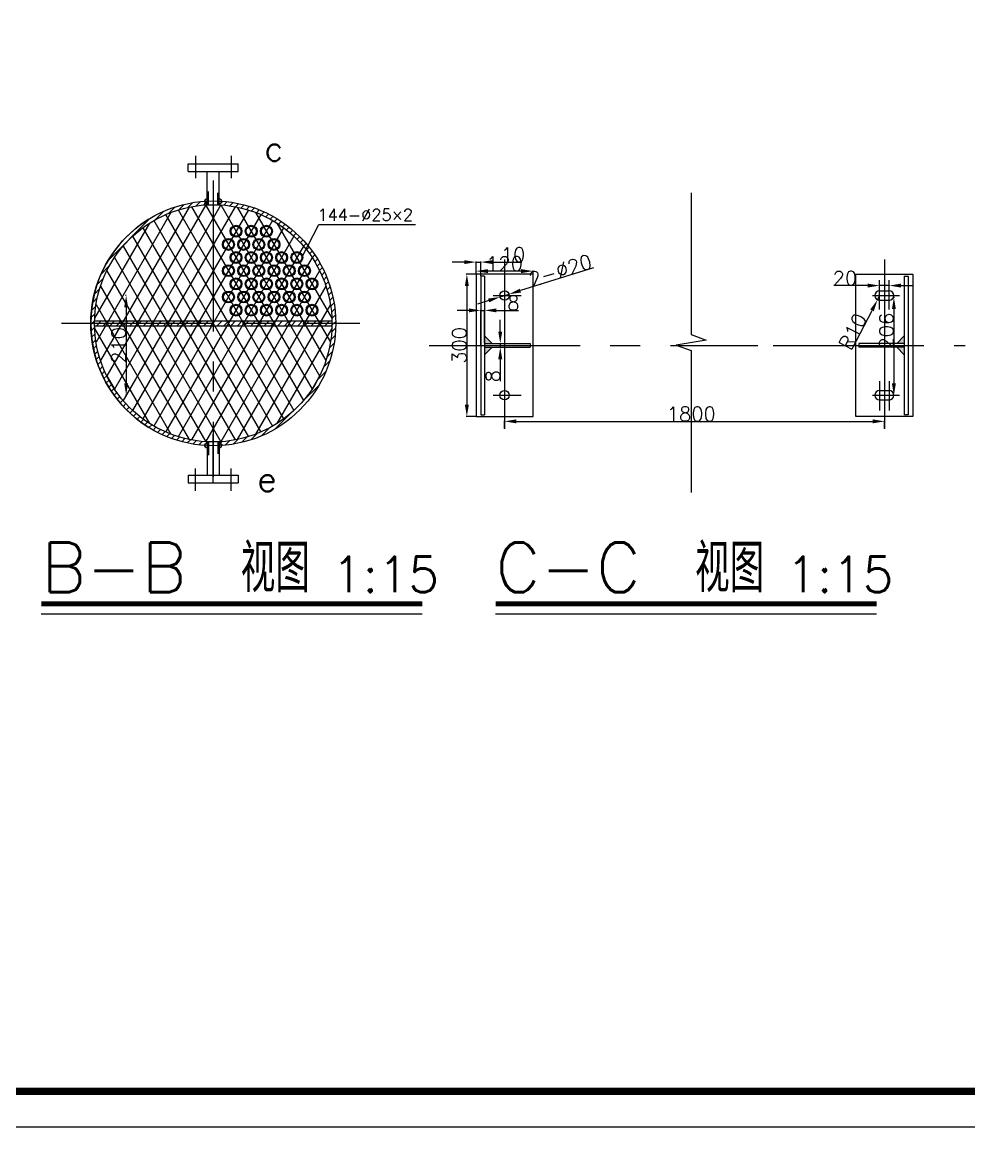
# Model space of a CAD drawing. Header units: millimetres. Extents: x 5568 to 11868, y -1450 to 3005.
# Drawn here: x 7080 to 9074, y -1450 to 878 of the extents above; entities that cross this region are included whole.
import ezdxf

# ---------------------------------------------------------------- set-up
doc = ezdxf.new("R2010")
doc.units = ezdxf.units.MM
doc.header["$LTSCALE"] = 10
for name, pattern in [('ACAD_ISO10W100', [18, 12, -3, 0, -3]), ('CENTER', [50.800000000000004, 31.75, -6.35, 6.35, -6.35]), ('CENTER2', [28.575000000000003, 19.05, -3.175, 3.175, -3.175]), ('CENTERX2', [101.60000000000001, 63.5, -12.7, 12.7, -12.7])]:
    doc.linetypes.add(name, pattern=pattern)
for name, color, linetype in [('_TCH_MASK', 7, 'Continuous'), ('PUB_DIM', 3, 'Continuous'), ('PUB_TEXT', 7, 'Continuous'), ('PUB_TITLE', 7, 'Continuous'), ('中心线', 10, 'CENTER'), ('文字', 130, 'Continuous'), ('点划线', 51, 'Continuous'), ('粗线', 160, 'Continuous'), ('细线', 7, 'Continuous'), ('辅助线', 8, 'Continuous')]:
    doc.layers.add(name, color=color, linetype=linetype)
doc.styles.get("Standard").update_dxf_attribs({"font": 'txt.shx', "bigfont": 'gbcbig.shx'})
doc.dimstyles.new('ISO-25', dxfattribs={"dimtxt": 30, "dimasz": 25, "dimexe": 1.25, "dimexo": 0.625, "dimtad": 1, "dimdec": 0, "dimdsep": 46, "dimtxsty": 'Standard', "dimcen": 10, "dimclrt": 7, "dimadec": 0, "dimazin": 0, "dimtfac": 1, "dimtdec": 0, "dimtmove": 0, "dimatfit": 3, "dimldrblk": 'NONE', "dimfxl": 0, "dimarcsym": 0})
pattern_1 = [(45, (103.306331293722, -2327.216866750201), (-7.071067811865475, 7.071067811865476), [])]

# ---------------------------------------------------------------- blocks, each defined once
blk = doc.blocks.new('*D6')
at = {"layer": 'Defpoints', "color": 0}
for p in [(8046.174853113919, 372.174574456709), (8036.174853113919, 346.6612759524933), (8046.174853113919, 342.6612759524937)]:
    blk.add_point(p, dxfattribs=at)
at = {"layer": '细线', "color": 0, "lineweight": -2}
for p, q in [((8036.174853113919, 347.2862759524933), (8036.174853113919, 373.424574456709)), ((8046.174853113919, 343.2862759524937), (8046.174853113919, 373.424574456709)), ((8011.174853113919, 372.174574456709), (7986.174853113919, 372.174574456709)), ((8036.174853113919, 372.174574456709), (8046.174853113919, 372.174574456709)), ((8071.174853113919, 372.174574456709), (8132.424853113919, 372.174574456709))]:
    blk.add_line(p, q, dxfattribs=at)
at = {"layer": '细线', "color": 0}
for points in [[(8011.174853113919, 376.3412411233757), (8011.174853113919, 368.0079077900423), (8036.174853113919, 372.174574456709)], [(8071.174853113919, 376.3412411233757), (8071.174853113919, 368.0079077900423), (8046.174853113919, 372.174574456709)]]:
    blk.add_solid(points, dxfattribs=at)
at = {"layer": '细线', "color": 7, "insert": (8114.299853113919, 387.799574456709), "char_height": 30, "attachment_point": 5}
blk.add_mtext('10', dxfattribs=at)
blk = doc.blocks.new('_None')
blk = doc.blocks.new('*D7')
at = {"layer": 'Defpoints', "color": 0}
for p in [(8054.174853113919, 270.4400282323695), (8046.174853113919, 196.6612759524933), (8054.174853113919, 200.6612759524935)]:
    blk.add_point(p, dxfattribs=at)
at = {"layer": '细线', "color": 0, "lineweight": -2}
for p, q in [((8021.174853113919, 270.4400282323695), (7996.174853113919, 270.4400282323695)), ((8046.174853113919, 197.2862759524933), (8046.174853113919, 271.6900282323695)), ((8046.174853113919, 270.4400282323695), (8054.174853113919, 270.4400282323695)), ((8054.174853113919, 201.2862759524935), (8054.174853113919, 271.6900282323695)), ((8079.174853113919, 270.4400282323695), (8125.424853113919, 270.4400282323695))]:
    blk.add_line(p, q, dxfattribs=at)
at = {"layer": '细线', "color": 0}
for points in [[(8021.174853113919, 274.6066948990362), (8021.174853113919, 266.2733615657028), (8046.174853113919, 270.4400282323695)], [(8079.174853113919, 274.6066948990362), (8079.174853113919, 266.2733615657028), (8054.174853113919, 270.4400282323695)]]:
    blk.add_solid(points, dxfattribs=at)
at = {"layer": '细线', "color": 7, "insert": (8114.799853113919, 286.0650282323695), "char_height": 30, "attachment_point": 5}
blk.add_mtext('8', dxfattribs=at)
blk = doc.blocks.new('*D8')
at = {"layer": 'Defpoints', "color": 0}
for p in [(8105.722917884164, 304.6335577600084), (8086.626788343689, 298.6889941449799)]:
    blk.add_point(p, dxfattribs=at)
at = {"layer": '细线', "color": 0, "lineweight": -2}
for p, q in [((8283.5556242299, 359.9923064249742), (8129.593079809766, 312.0642622787955)), ((8086.626788343689, 298.6889941449799), (8105.722917884164, 304.6335577600084)), ((8062.756626418086, 291.2582896261924), (8038.886464492483, 283.827585107405))]:
    blk.add_line(p, q, dxfattribs=at)
at = {"layer": '细线', "color": 0}
for points in [[(8128.354629056635, 316.0426225997289), (8130.831530562897, 308.0859019578618), (8105.722917884164, 304.6335577600084)], [(8061.518175664954, 295.2366499471259), (8063.995077171217, 287.2799293052587), (8086.626788343689, 298.6889941449799)]]:
    blk.add_solid(points, dxfattribs=at)
at = {"layer": '细线', "color": 7, "insert": (8213.865242658392, 354.6624878147807), "char_height": 30, "attachment_point": 5, "rotation": 17.291197054363078}
blk.add_mtext('2-%%c20', dxfattribs=at)
blk = doc.blocks.new('*D11')
at = {"layer": '_TCH_MASK', "color": 0, "lineweight": -2}
for p, q in [((8036.174853113919, 347.9112759524933), (8036.174853113919, 354.3986362338319)), ((8131.174853113919, 353.1486362338319), (8061.174853113919, 353.1486362338319)), ((8156.174853113919, 347.2862759524933), (8156.174853113919, 354.3986362338319))]:
    blk.add_line(p, q, dxfattribs=at)
at = {"layer": '_TCH_MASK', "color": 0}
for points in [[(8061.174853113919, 357.3153029004986), (8061.174853113919, 348.9819695671652), (8036.174853113919, 353.1486362338319)], [(8131.174853113919, 357.3153029004986), (8131.174853113919, 348.9819695671652), (8156.174853113919, 353.1486362338319)]]:
    blk.add_solid(points, dxfattribs=at)
at = {"layer": 'Defpoints', "color": 0}
for p in [(8036.174853113919, 353.1486362338319), (8036.174853113919, 347.2862759524933), (8156.174853113919, 346.6612759524933)]:
    blk.add_point(p, dxfattribs=at)
at = {"layer": '_TCH_MASK', "color": 7, "insert": (8096.174853113919, 368.7736362338319), "char_height": 30, "attachment_point": 5}
blk.add_mtext('120', dxfattribs=at)
blk = doc.blocks.new('*D12')
at = {"layer": '_TCH_MASK', "color": 0, "lineweight": -2}
for p, q in [((7299.179832154555, 301.6612759524933), (7297.945544153056, 301.6612759524933)), ((7299.195544153056, 276.6612759524933), (7299.195544153056, 116.6612759524934)), ((7299.179832154555, 91.66127595249338), (7297.945544153056, 91.66127595249338))]:
    blk.add_line(p, q, dxfattribs=at)
at = {"layer": '_TCH_MASK', "color": 0}
for points in [[(7295.028877486389, 276.6612759524933), (7303.362210819723, 276.6612759524933), (7299.195544153056, 301.6612759524933)], [(7295.028877486389, 116.6612759524934), (7303.362210819723, 116.6612759524934), (7299.195544153056, 91.66127595249338)]]:
    blk.add_solid(points, dxfattribs=at)
at = {"layer": 'Defpoints', "color": 0}
for p in [(7299.804832154555, 301.6612759524933), (7299.195544153056, 91.66127595249338), (7299.804832154555, 91.66127595249338)]:
    blk.add_point(p, dxfattribs=at)
at = {"layer": '_TCH_MASK', "color": 7, "insert": (7283.570544153056, 196.6612759524945), "char_height": 30, "attachment_point": 5, "rotation": 90}
blk.add_mtext('210', dxfattribs=at)
blk = doc.blocks.new('*D13')
at = {"layer": '_TCH_MASK', "color": 0, "lineweight": -2}
for p, q in [((8087.1376679579, 225.6612759524934), (8087.1376679579, 250.6612759524934)), ((8084.445212371053, 200.6612759524934), (8088.3876679579, 200.6612759524934)), ((8084.445212371053, 192.6612759524935), (8088.3876679579, 192.6612759524935)), ((8087.1376679579, 200.6612759524934), (8087.1376679579, 192.6612759524935)), ((8087.1376679579, 167.6612759524935), (8087.1376679579, 121.4112759524935))]:
    blk.add_line(p, q, dxfattribs=at)
at = {"layer": '_TCH_MASK', "color": 0}
for points in [[(8082.971001291233, 225.6612759524934), (8091.304334624567, 225.6612759524934), (8087.1376679579, 200.6612759524934)], [(8082.971001291233, 167.6612759524935), (8091.304334624567, 167.6612759524935), (8087.1376679579, 192.6612759524935)]]:
    blk.add_solid(points, dxfattribs=at)
at = {"layer": 'Defpoints', "color": 0}
for p in [(8083.820212371053, 200.6612759524934), (8083.820212371053, 192.6612759524935), (8087.1376679579, 192.6612759524935)]:
    blk.add_point(p, dxfattribs=at)
at = {"layer": '_TCH_MASK', "color": 7, "insert": (8071.5126679579, 132.0362759524948), "char_height": 30, "attachment_point": 5, "rotation": 90}
blk.add_mtext('8', dxfattribs=at)
blk = doc.blocks.new('*D14')
at = {"layer": '_TCH_MASK', "color": 0, "lineweight": -2}
for p, q in [((8035.549853113919, 346.6612759524933), (8015.561354457793, 346.6612759524933)), ((8016.811354457793, 321.6612759524933), (8016.811354457793, 71.66127595249328)), ((8035.549853113919, 46.66127595249327), (8015.561354457793, 46.66127595249328))]:
    blk.add_line(p, q, dxfattribs=at)
at = {"layer": '_TCH_MASK', "color": 0}
for points in [[(8012.644687791126, 321.6612759524933), (8020.97802112446, 321.6612759524933), (8016.811354457793, 346.6612759524933)], [(8012.644687791126, 71.66127595249328), (8020.97802112446, 71.66127595249328), (8016.811354457793, 46.66127595249327)]]:
    blk.add_solid(points, dxfattribs=at)
at = {"layer": 'Defpoints', "color": 0}
for p in [(8036.174853113919, 346.6612759524933), (8016.811354457793, 46.66127595249327), (8036.174853113919, 46.66127595249327)]:
    blk.add_point(p, dxfattribs=at)
at = {"layer": '_TCH_MASK', "color": 7, "insert": (8001.186354457793, 196.6612759524933), "char_height": 30, "attachment_point": 5, "rotation": 90}
blk.add_mtext('300', dxfattribs=at)
blk = doc.blocks.new('*D15')
at = {"layer": '_TCH_MASK', "color": 0, "lineweight": -2}
for p, q in [((8886.174853113915, 301.6612759524928), (8881.61031768656, 292.7638034837373)), ((8828.547593343517, 189.3306860343723), (8870.198979118164, 270.5201223118311))]:
    blk.add_line(p, q, dxfattribs=at)
at = {"layer": '_TCH_MASK', "color": 0}
blk.add_solid([(8866.491698922846, 272.4220120732307), (8873.906259313482, 268.6182325504319), (8881.61031768656, 292.7638034837373)], dxfattribs=at)
at = {"layer": 'Defpoints', "color": 0}
for p in [(8881.61031768656, 292.7638034837373), (8886.174853113915, 301.6612759524928)]:
    blk.add_point(p, dxfattribs=at)
at = {"layer": '_TCH_MASK', "color": 7, "insert": (8829.765316214201, 225.9356501923967), "char_height": 30, "attachment_point": 5, "rotation": 62.841503209766586}
blk.add_mtext('R10', dxfattribs=at)
blk = doc.blocks.new('*D16')
at = {"layer": '_TCH_MASK', "color": 0, "lineweight": -2}
for p, q in [((8861.17485311392, 322.7010631883359), (8789.92485311392, 322.7010631883359)), ((8886.17485311392, 312.2862759524937), (8886.17485311392, 323.9510631883359)), ((8906.174853113916, 322.7010631883359), (8886.17485311392, 322.7010631883359)), ((8906.174853113916, 312.2862759524936), (8906.174853113916, 323.9510631883359)), ((8931.174853113916, 322.7010631883359), (8956.174853113916, 322.7010631883359))]:
    blk.add_line(p, q, dxfattribs=at)
at = {"layer": '_TCH_MASK', "color": 0}
for points in [[(8861.17485311392, 326.8677298550026), (8861.17485311392, 318.5343965216692), (8886.17485311392, 322.7010631883359)], [(8931.174853113916, 326.8677298550026), (8931.174853113916, 318.5343965216692), (8906.174853113916, 322.7010631883359)]]:
    blk.add_solid(points, dxfattribs=at)
at = {"layer": 'Defpoints', "color": 0}
for p in [(8886.17485311392, 311.6612759524937), (8906.174853113916, 322.7010631883359), (8906.174853113916, 311.6612759524936)]:
    blk.add_point(p, dxfattribs=at)
at = {"layer": '_TCH_MASK', "color": 7, "insert": (8813.04985311392, 338.3260631883359), "char_height": 30, "attachment_point": 5}
blk.add_mtext('20', dxfattribs=at)
blk = doc.blocks.new('*D17')
at = {"layer": '_TCH_MASK', "color": 0, "lineweight": -2}
for p, q in [((8916.146415391882, 298.1057487645538), (8917.424853113916, 298.1057487645538)), ((8916.174853113916, 273.1057487645538), (8916.174853113916, 116.6612759524933)), ((8915.54985311392, 91.66127595249327), (8914.924853113916, 91.66127595249327))]:
    blk.add_line(p, q, dxfattribs=at)
at = {"layer": '_TCH_MASK', "color": 0}
for points in [[(8912.00818644725, 273.1057487645538), (8920.341519780583, 273.1057487645538), (8916.174853113916, 298.1057487645538)], [(8912.00818644725, 116.6612759524933), (8920.341519780583, 116.6612759524933), (8916.174853113916, 91.66127595249327)]]:
    blk.add_solid(points, dxfattribs=at)
at = {"layer": 'Defpoints', "color": 0}
for p in [(8915.521415391882, 298.1057487645538), (8916.17485311392, 91.66127595249327), (8916.174853113916, 91.66127595249327)]:
    blk.add_point(p, dxfattribs=at)
at = {"layer": '_TCH_MASK', "color": 7, "insert": (8900.549853113916, 226.8629185793497), "char_height": 30, "attachment_point": 5, "rotation": 90}
blk.add_mtext('206', dxfattribs=at)
blk = doc.blocks.new('*D18')
at = {"layer": '_TCH_MASK', "color": 0, "lineweight": -2}
for p, q in [((8096.174853113919, 21.83776455413954), (8096.174853113919, 37.87531672717341)), ((8121.174853113919, 36.62531672717341), (8871.17485311392, 36.62531672717341)), ((8896.17485311392, 21.83776455413954), (8896.17485311392, 37.87531672717341))]:
    blk.add_line(p, q, dxfattribs=at)
at = {"layer": '_TCH_MASK', "color": 0}
for points in [[(8121.174853113919, 40.79198339384008), (8121.174853113919, 32.45865006050675), (8096.174853113919, 36.62531672717341)], [(8871.17485311392, 40.79198339384008), (8871.17485311392, 32.45865006050675), (8896.17485311392, 36.62531672717341)]]:
    blk.add_solid(points, dxfattribs=at)
at = {"layer": 'Defpoints', "color": 0}
for p in [(8896.17485311392, 36.62531672717341), (8096.174853113919, 21.21276455413954), (8896.17485311392, 21.21276455413954)]:
    blk.add_point(p, dxfattribs=at)
at = {"layer": '_TCH_MASK', "color": 7, "insert": (8489.515003281744, 52.25031672717341), "char_height": 30, "attachment_point": 5}
blk.add_mtext('1800', dxfattribs=at)

msp = doc.modelspace()

# ---------------------------------------------------------------- hatches: boundary and pattern name
at = {"layer": '_TCH_MASK'}
h = msp.add_hatch(dxfattribs=at)
h.set_pattern_fill('ANSI31', color=256, scale=80, style=0)
h.set_pattern_definition(pattern_1)
edge = h.paths.add_edge_path()
edge.add_spline(control_points=[(7495.182515417876, 521.2875936336918), (7494.338339735866, 520.1773472987884), (7493.505609120654, 519.0384001861689), (7492.682515417876, 517.9334578065473)], knot_values=[54.02409437176571, 54.02409437176571, 54.02409437176571, 54.02409437176571, 57.40493675339282, 57.40493675339282, 57.40493675339282, 57.40493675339282], degree=3, periodic=0)
edge.add_line((7492.682515417876, 517.9334578065482), (7492.682515417877, 500.9823264530251))
edge.add_arc((7482.694327497765, 243.1757398380346), 258, 87.22558077886617, 87.78130208560418, ccw=False)
edge.add_line((7495.182515417876, 500.8733245424164), (7495.182515417877, 521.2875936336927))
h.paths.add_polyline_path([(7495.182515417876, 500.8733245424164, 0.002424796383807937), (7492.682515417876, 500.9823264530251), (7492.682515417876, 492.976132355886, -0.002502545508176248), (7495.182515417876, 492.863635344549)])
edge = h.paths.add_edge_path()
edge.add_spline(control_points=[(7472.682515417874, 520.6588879497122), (7471.874803463669, 521.4758932375189), (7471.043251347452, 522.2109022860236), (7470.182515417874, 522.7999698622193)], knot_values=[22.89540370821526, 22.89540370821526, 22.89540370821526, 22.89540370821526, 25.95699204767154, 25.95699204767154, 25.95699204767154, 25.95699204767154], degree=3, periodic=0)
edge.add_line((7470.182515417874, 522.799969862217), (7470.182515417874, 500.8721786152855))
edge.add_arc((7482.694327497768, 243.1757398380346), 258, 92.22394823430619, 92.77967176418832, ccw=False)
edge.add_line((7472.682515417872, 500.9814100993322), (7472.682515417875, 520.6588879497108))
h.paths.add_polyline_path([(7472.682515417872, 500.9814100993322, 0.002424806084159765), (7470.182515417874, 500.8721786152855), (7470.182515417874, 492.8624526572744, -0.002502556171890213), (7472.682515417872, 492.9751866326119)])
h = msp.add_hatch(dxfattribs=at)
h.set_pattern_fill('ANSI31', color=256, scale=80, style=0)
h.set_pattern_definition(pattern_1)
h.paths.add_polyline_path([(7732.644322496765, 248.1757398380346), (7232.744332498767, 248.1757398380341, 0.005000375068766036), (7232.694327497767, 243.1757398380346, 0.005000375068766491), (7232.744332498767, 238.1757398380346), (7477.694327497767, 238.1757398380346), (7732.644322496765, 238.1757398380346, 0.005000375068766491), (7732.694327497767, 243.1757398380346, 0.005000375068766491)])
h.paths.add_polyline_path([(7501.188606212117, 500.5120211021344, -0.05499506618062985), (7501.3360298417, 499.1757398380337), (7497.20612600884, 495.711661245035), (7497.20612600884, 492.7541998540664, -0.3973028891097296), (7732.694327497767, 243.1757398380346, -0.3973028891097296), (7497.20612600884, -6.402720177997253), (7497.20612600884, -9.360181594228834), (7501.3360298417, -12.82426018722845, -0.05499506510441761), (7501.188606217852, -14.16054142565326, 0.3933527482881525), (7740.694327497767, 243.1757398380346, 0.3933527482945861)])
h.paths.add_polyline_path([(7468.1825289867, 492.7541998540669), (7468.1825289867, 495.7116612450372), (7464.05262515384, 499.1757398380346, -0.05499506618060917), (7464.200048783424, 500.5120211021349, 0.3933527482945942), (7224.694327497767, 243.1757398380346, 0.2600074869644882), (7347.116787656912, 23.67008913468453, 0.1209728085151938), (7464.200048777689, -14.16054142565372, -0.05499506510440107), (7464.05262515384, -12.82426018722936), (7468.1825289867, -9.360181594229743), (7468.1825289867, -6.402720177997708, -0.3973028891097381), (7232.694327497767, 243.1757398380346, -0.3973028891097381)])
h = msp.add_hatch(dxfattribs=at)
h.set_pattern_fill('ANSI31', color=256, scale=80, style=0)
h.set_pattern_definition(pattern_1)
edge = h.paths.add_edge_path()
edge.add_arc((7482.694327497761, 243.1757398380346), 258, 272.2186979143966, 272.7744192211344, ccw=False)
edge.add_line((7492.682515417876, -14.63084677695588), (7492.682515417874, -31.58197815574113))
edge.add_spline(control_points=[(7492.682515417876, -31.58197815574158), (7493.505609120654, -32.68692053536324), (7494.338339735866, -33.8258676479827), (7495.182515417876, -34.93611398288658)], knot_values=[54.02409437176571, 54.02409437176571, 54.02409437176571, 54.02409437176571, 57.40493675339282, 57.40493675339282, 57.40493675339282, 57.40493675339282], degree=3, periodic=0)
edge.add_line((7495.182515417874, -34.93611398288567), (7495.182515417875, -14.52184486634724))
edge = h.paths.add_edge_path()
edge.add_arc((7482.694327497768, 243.1757398380346), 258, 267.2203282358119, 267.776051765694, ccw=False)
edge.add_line((7470.182515417876, -14.52069893921635), (7470.182515417877, -36.44849021141272))
edge.add_spline(control_points=[(7470.182515417874, -36.44849021141408), (7471.043251347452, -35.85942263521838), (7471.874803463669, -35.12441358671367), (7472.682515417874, -34.30740829890692)], knot_values=[22.89540370821527, 22.89540370821527, 22.89540370821527, 22.89540370821527, 25.95699204767154, 25.95699204767154, 25.95699204767154, 25.95699204767154], degree=3, periodic=0)
edge.add_line((7472.682515417874, -34.30740829890601), (7472.682515417874, -14.62993042326298))
h.paths.add_polyline_path([(7472.682515417872, -6.623706956542719, -0.002502556171889305), (7470.182515417876, -6.510972981205214), (7470.182515417876, -14.52069893921635, 0.002424806084158885), (7472.682515417872, -14.62993042326298)])
h.paths.add_polyline_path([(7495.182515417876, -6.512155668479863, -0.002502545508175339), (7492.682515417876, -6.624652679816791), (7492.682515417876, -14.63084677695588, 0.002424796383806176), (7495.182515417876, -14.52184486634724)])
at = {"layer": '文字'}
h = msp.add_hatch(color=1, dxfattribs=at)
h.paths.add_polyline_path([(8054.174853113917, 216.6971073114232), (8054.174853113917, 200.6612759524935), (8070.174853113919, 200.6612759524934)])
h.paths.add_polyline_path([(8070.174853113921, 192.6612759524935), (8054.174853113919, 192.6612759524935), (8054.174853113919, 176.6254445935618)])
h = msp.add_hatch(color=1, dxfattribs=at)
h.paths.add_polyline_path([(8922.17485311392, 200.6612759524935), (8938.17485311392, 200.6612759524935), (8938.17485311392, 216.6971073114238)])
h.paths.add_polyline_path([(8922.174853113916, 192.6612759524934), (8938.17485311392, 176.625444593562), (8938.17485311392, 192.6612759524935)])
at = {"layer": '细线'}
h = msp.add_hatch(color=1, dxfattribs=at)
h.paths.add_polyline_path([(7470.182515417874, 505.3056301020688, 0.4142135623731168), (7464.05262515384, 499.1757398380346), (7468.1825289867, 495.7116612450359), (7468.1825289867, 493.175739838035), (7470.182515417874, 493.175739838035)])
h.paths.add_polyline_path([(7495.182515417876, 505.3055845789859), (7495.182515417876, 493.1757398380346), (7497.20612600884, 493.1757398380346), (7497.20612600884, 495.7116612450345), (7501.3360298417, 499.1757398380337, 0.4153428057559944)])
h = msp.add_hatch(color=1, dxfattribs=at)
h.paths.add_polyline_path([(7470.182515417874, -18.95415045126356, -0.4142135623731168), (7464.05262515384, -12.82426018722936), (7468.1825289867, -9.360181594230653), (7468.1825289867, -6.824260187229811), (7470.182515417874, -6.824260187229811)])
h.paths.add_polyline_path([(7495.182515417876, -18.95410492818064), (7495.182515417876, -6.824260187229356), (7497.20612600884, -6.824260187229356), (7497.20612600884, -9.360181594229289), (7501.3360298417, -12.82426018722845, -0.4153428057559944)])

# ---------------------------------------------------------------- linework, layer by layer
at = {"layer": 'PUB_DIM'}
for p, q in [((7669.194327497767, 381.7398044435454), (7704.833080468296, 451.1557026946793)), ((7704.833080468296, 451.1557026946793), (7908.783142342454, 451.1557026946793))]:
    msp.add_line(p, q, dxfattribs=at)
for points in [[(8489.097006974189, 518.2643576161554), (8489.097006974189, 219.4813393333234), (8520.597006974189, 208.016276953938), (8457.597006974189, 196.9076771693047), (8489.097006974189, 185.7313393333234), (8489.097006974189, -113.0516789495086)], [(7120.421950627129, -368.6575540615619), (7922.996418712236, -368.6575540615619)], [(8077.28399401441, -368.6575540615619), (8879.858462099517, -368.6575540615619)]]:
    msp.add_lwpolyline(points, dxfattribs=at)
at = {"layer": 'PUB_DIM', "const_width": 10.5}
for points in [[(7120.421950627129, -347.6575540615619), (7922.996418712236, -347.6575540615619)], [(8077.28399401441, -347.6575540615619), (8879.858462099517, -347.6575540615619)]]:
    msp.add_lwpolyline(points, dxfattribs=at)
at = {"layer": 'PUB_TITLE'}
msp.add_lwpolyline([(5568.221269835744, -1449.831611435014), (11868.22126983574, -1449.831611435014), (11868.22126983574, 3005.168388564985), (5568.221269835744, 3005.168388564985)], close=True, dxfattribs=at)
at = {"layer": 'PUB_TITLE', "const_width": 15}
msp.add_lwpolyline([(5943.221269835744, -1374.831611435014), (11793.22126983574, -1374.831611435014), (11793.22126983574, 2930.168388564985), (5943.221269835744, 2930.168388564985)], close=True, dxfattribs=at)
at = {"layer": '中心线'}
for p, q in [((7482.694327497767, 543.7963313914238), (7482.694327497767, -80.20901793928579)), ((7163.229818808639, 243.1757398380346), (7791.406567934674, 243.1757398380346)), ((7937.642898969839, 196.6612759524933), (8629.799964010392, 196.6612759524933)), ((8661.866367279956, 196.6612759524933), (9066.396362423293, 196.6612759524933)), ((7482.694327497767, -92.82426018722936), (7482.694327497767, 9.548459123167504))]:
    msp.add_line(p, q, dxfattribs=at)
at = {"layer": '中心线', "linetype": 'CENTERX2'}
for p, q in [((8096.174853113919, 377.3841920094283), (8096.174853113919, 21.21276455413954)), ((8896.17485311392, 377.3841920094283), (8896.17485311392, 21.21276455413954)), ((8072.279546104229, 301.6612759524933), (8130.975990642694, 301.6612759524933)), ((8072.279546104229, 91.6612759524935), (8130.975990642694, 91.6612759524935))]:
    msp.add_line(p, q, dxfattribs=at)
at = {"layer": '中心线', "linetype": 'CENTER2'}
for p, q in [((8886.17485311392, 272.0193833308067), (8886.17485311392, 333.8017273842843)), ((8906.17485311392, 272.0193833308067), (8906.17485311392, 333.8017273842843)), ((8871.122024419736, 301.6612759524933), (8927.908458931051, 301.6612759524933)), ((8886.17485311392, 121.3031685741798), (8886.17485311392, 59.52082452070226)), ((8906.17485311392, 121.3031685741798), (8906.17485311392, 59.52082452070226)), ((8871.122024419736, 91.66127595249327), (8927.908458931051, 91.66127595249327))]:
    msp.add_line(p, q, dxfattribs=at)
at = {"layer": '点划线', "linetype": 'ACAD_ISO10W100'}
for p, q in [((7445.194327497767, 596.4014088323124), (7445.194327497767, 549.2320144163509)), ((7520.194327497767, 596.4014088323124), (7520.194327497767, 549.2320144163509)), ((7445.194327497767, -110.0499291815072), (7445.194327497767, -62.88053476554569)), ((7520.194327497767, -110.0499291815072), (7520.194327497767, -62.88053476554569))]:
    msp.add_line(p, q, dxfattribs=at)
at = {"layer": '粗线'}
for p, q in [((7430.194327497767, 579.1757398380346), (7535.194327497767, 579.1757398380346)), ((7430.194327497767, 563.1757398380355), (7430.194327497765, 579.1757398380355)), ((7430.194327497767, 563.1757398380355), (7535.194327497767, 563.1757398380337)), ((7470.182515417874, 492.8624526572744), (7470.182515417876, 563.1757398380346)), ((7482.694327497767, 563.1757398380346), (7535.194327497767, 563.1757398380346)), ((7495.182515417876, 492.863635344549), (7495.182515417874, 563.1757398380355)), ((7535.194327497767, 563.1757398380337), (7535.194327497767, 579.1757398380346)), ((7472.682515417872, 492.9751866326119), (7472.682515417874, 520.6588879497126)), ((7492.682515417876, 492.976132355886), (7492.682515417876, 517.9334578065459)), ((7468.1825289867, 495.7116612450359), (7464.05262515384, 499.1757398380346)), ((7468.1825289867, 492.7541998540669), (7468.1825289867, 495.7116612450359)), ((7497.20612600884, 495.7116612450354), (7501.3360298417, 499.1757398380337)), ((7497.20612600884, 492.7541998540664), (7497.20612600884, 495.7116612450359)), ((8036.174853113919, 346.6612759524933), (8036.174853113919, 46.66127595249327)), ((8156.174853113919, 346.6612759524933), (8036.174853113919, 346.6612759524933)), ((8046.174853113919, 342.6612759524937), (8046.174853113919, 50.6612759524935)), ((8054.174853113919, 342.6612759524933), (8046.174853113919, 342.6612759524935)), ((8054.174853113919, 342.6612759524933), (8054.174853113919, 50.66127595249372)), ((8156.174853113919, 46.66127595249327), (8156.174853113919, 346.6612759524933)), ((8836.17485311392, 46.66127595249327), (8836.17485311392, 346.6612759524933)), ((8836.17485311392, 346.6612759524933), (8956.17485311392, 346.6612759524933)), ((8938.17485311392, 342.6612759524933), (8938.17485311392, 50.66127595249372)), ((8938.17485311392, 342.6612759524933), (8946.17485311392, 342.6612759524935)), ((8946.17485311392, 342.6612759524937), (8946.17485311392, 50.6612759524935)), ((8956.17485311392, 346.6612759524933), (8956.17485311392, 46.66127595249327)), ((8886.17485311392, 311.6612759524937), (8906.17485311392, 311.6612759524935)), ((8886.17485311392, 291.6612759524933), (8906.17485311392, 291.6612759524933)), ((7232.744332498767, 248.1757398380341), (7732.644322496765, 248.1757398380346)), ((7232.744332498767, 248.1757398380346), (7477.694327497767, 248.175739838035)), ((7232.744332498767, 238.1757398380346), (7732.644322496765, 238.1757398380346)), ((7232.744332498767, 238.1757398380346), (7477.694327497767, 238.1757398380346)), ((8070.174853113919, 200.6612759524935), (8054.174853113919, 216.6971073114241)), ((8922.17485311392, 200.6612759524935), (8938.17485311392, 216.6971073114241)), ((8054.174853113919, 200.6612759524935), (8150.174853113919, 200.661275952493)), ((8054.174853113919, 192.6612759524935), (8150.174853113919, 192.6612759524935)), ((8070.174853113919, 192.661275952493), (8054.174853113919, 176.6254445935624)), ((8150.174853113919, 200.6612759524933), (8150.174853113919, 192.6612759524933)), ((8938.17485311392, 200.6612759524935), (8842.17485311392, 200.661275952493)), ((8842.17485311392, 200.661275952493), (8842.17485311392, 192.6612759524935)), ((8938.17485311392, 192.6612759524935), (8842.17485311392, 192.6612759524935)), ((8922.17485311392, 192.661275952493), (8938.17485311392, 176.6254445935624)), ((8886.17485311392, 101.6612759524933), (8906.17485311392, 101.6612759524933)), ((8886.17485311392, 81.66127595249282), (8906.17485311392, 81.66127595249304)), ((8036.174853113919, 46.66127595249327), (8156.174853113919, 46.66127595249327)), ((8046.174853113919, 50.66127595249327), (8054.174853113919, 50.6612759524935)), ((8956.17485311392, 46.66127595249327), (8836.17485311392, 46.66127595249327)), ((8946.17485311392, 50.66127595249327), (8938.17485311392, 50.6612759524935)), ((7468.1825289867, -9.360181594230653), (7464.05262515384, -12.82426018722936)), ((7468.1825289867, -6.402720177997708), (7468.1825289867, -9.360181594230653)), ((7470.182515417876, -6.510972981205214), (7470.182515417876, -76.82426018722936)), ((7472.682515417872, -6.623706956542719), (7472.682515417874, -34.30740829890738)), ((7492.682515417876, -6.624652679816791), (7492.682515417876, -31.58197815574067)), ((7495.182515417876, -6.512155668479863), (7495.182515417874, -76.82426018723027)), ((7497.20612600884, -6.402720177997253), (7497.20612600884, -9.360181594230653)), ((7497.20612600884, -9.360181594230198), (7501.3360298417, -12.82426018722845)), ((7430.194327497767, -76.82426018723027), (7535.194327497767, -76.82426018722845)), ((7430.194327497767, -76.82426018723027), (7430.194327497765, -92.82426018723027)), ((7430.194327497767, -92.82426018722936), (7535.194327497767, -92.82426018722936)), ((7482.694327497767, -76.82426018722936), (7535.194327497767, -76.82426018722936)), ((7535.194327497767, -76.82426018722845), (7535.194327497767, -92.82426018722936))]:
    msp.add_line(p, q, dxfattribs=at)
for centre, radius in [((7482.694327497767, 243.1757398380346), 258), ((7482.694327497767, 243.1757398380346), 250), ((7482.694327497767, 243.1757398380346), 250), ((7530.694327497768, 437.1654302857505), 12.5), ((7530.694327497768, 437.1654302857505), 10.5), ((7562.694327497768, 437.1654302857501), 12.5), ((7562.694327497768, 437.1654302857501), 10.5), ((7594.694327497768, 437.1654302857505), 12.5), ((7594.694327497768, 437.1654302857505), 10.5), ((7514.694327497767, 409.4526173646482), 12.5), ((7514.694327497767, 409.4526173646482), 10.5), ((7546.694327497767, 409.4526173646482), 12.5), ((7546.694327497767, 409.4526173646482), 10.5), ((7578.694327497767, 409.4526173646482), 12.5), ((7578.694327497767, 409.4526173646482), 10.5), ((7610.694327497767, 409.4526173646477), 12.5), ((7610.694327497767, 409.4526173646477), 10.5), ((7530.694327497767, 381.7398044435458), 12.5), ((7530.694327497767, 381.7398044435458), 10.5), ((7562.694327497767, 381.7398044435458), 12.5), ((7562.694327497767, 381.7398044435458), 10.5), ((7594.694327497767, 381.7398044435458), 12.5), ((7594.694327497767, 381.7398044435458), 10.5), ((7626.694327497767, 381.7398044435458), 12.5), ((7626.694327497767, 381.7398044435458), 10.5), ((7658.694327497767, 381.7398044435454), 12.5), ((7658.694327497767, 381.7398044435454), 10.5), ((7514.694327497767, 354.0269915224435), 12.5), ((7514.694327497767, 354.0269915224435), 10.5), ((7546.694327497767, 354.026991522443), 12.5), ((7546.694327497767, 354.026991522443), 10.5), ((7578.694327497767, 354.0269915224435), 12.5), ((7578.694327497767, 354.0269915224435), 10.5), ((7610.694327497767, 354.0269915224435), 12.5), ((7610.694327497767, 354.0269915224435), 10.5), ((7642.694327497767, 354.0269915224426), 12.5), ((7642.694327497767, 354.0269915224426), 10.5), ((7674.694327497767, 354.0269915224435), 12.5), ((7674.694327497767, 354.0269915224435), 10.5), ((7530.694327497767, 326.3141786013412), 12.5), ((7530.694327497767, 326.3141786013412), 10.5), ((7562.694327497767, 326.3141786013412), 12.5), ((7562.694327497767, 326.3141786013412), 10.5), ((7594.694327497767, 326.3141786013407), 12.5), ((7594.694327497767, 326.3141786013407), 10.5), ((7626.694327497767, 326.3141786013412), 12.5), ((7626.694327497767, 326.3141786013412), 10.5), ((7658.694327497767, 326.3141786013412), 12.5), ((7658.694327497767, 326.3141786013412), 10.5), ((7690.694327497767, 326.3141786013412), 12.5), ((7690.694327497767, 326.3141786013412), 10.5), ((7514.694327497767, 298.6013656802388), 12.5), ((7514.694327497767, 298.6013656802388), 10.5), ((7546.694327497767, 298.6013656802393), 12.5), ((7546.694327497767, 298.6013656802393), 10.5), ((7578.694327497767, 298.6013656802393), 12.5), ((7578.694327497767, 298.6013656802393), 10.5), ((7610.694327497767, 298.6013656802388), 12.5), ((7610.694327497767, 298.6013656802388), 10.5), ((7642.694327497767, 298.6013656802388), 12.5), ((7642.694327497767, 298.6013656802388), 10.5), ((7674.694327497767, 298.6013656802388), 12.5), ((7674.694327497767, 298.6013656802388), 10.5), ((8096.174853113919, 301.6612759524933), 10), ((7530.694327497767, 270.8885527591369), 12.5), ((7530.694327497767, 270.8885527591369), 10.5), ((7562.694327497767, 270.8885527591365), 12.5), ((7562.694327497767, 270.8885527591365), 10.5), ((7594.694327497767, 270.8885527591369), 12.5), ((7594.694327497767, 270.8885527591369), 10.5), ((7626.694327497767, 270.8885527591369), 12.5), ((7626.694327497767, 270.8885527591369), 10.5), ((7658.694327497767, 270.8885527591365), 12.5), ((7658.694327497767, 270.8885527591365), 10.5), ((7690.694327497767, 270.8885527591369), 12.5), ((7690.694327497767, 270.8885527591369), 10.5), ((8096.174853113919, 91.6612759524935), 10)]:
    msp.add_circle(centre, radius, dxfattribs=at)
for centre, radius, start, end in [((7470.182515417874, 499.175739838035), 6.129890264033747, 89.99999999999574, 180), ((7495.206139577666, 499.1757398380346), 6.129890264033747, 0, 90.00000000000001), ((7482.694327497767, 243.1757398380346), 258, 121.7015279741082, 238.2984720258918), ((8886.17485311392, 301.6612759524933), 10, 90, 270), ((8906.17485311392, 301.6612759524933), 10, 270, 90), ((8886.17485311392, 91.66127595249327), 10, 90, 270), ((8906.17485311392, 91.66127595249327), 10, 270, 90), ((7470.182515417874, -12.82426018722981), 6.129890264033747, 180, 270.0000000000042), ((7495.206139577666, -12.82426018722936), 6.129890264033747, 269.9999999999999, 359.9999999999999)]:
    msp.add_arc(centre, radius, start, end, dxfattribs=at)
at = {"layer": '辅助线'}
for p, q in [((7466.737587731185, 492.6659850501842), (7258.651067264335, 132.2495592313758)), ((7498.734498864999, 492.6606349770127), (7274.654156130523, 104.5420963834481)), ((7528.579865202775, 488.9287000023423), (7292.808789792749, 80.56121843702022)), ((7436.808789792754, 488.9287000023423), (7672.57986520278, 80.5612184370193)), ((7466.65415613053, 492.6606349770127), (7690.734498865006, 104.5420963834472)), ((7498.651067264344, 492.6659850501842), (7706.737587731193, 132.2495592313749)), ((7393.542282449045, 476.7392491104115), (7235.846372546471, 203.6019210133459)), ((7432.037779330226, 487.9897797290228), (7245.350875665291, 164.6385774736364)), ((7556.583621531324, 482.0070029239637), (7312.805033464201, 59.77010259429926)), ((7582.923953593957, 472.2041705024749), (7334.464701401571, 41.86012209468981)), ((7382.464701401574, 472.2041705024749), (7630.923953593958, 41.86012209468936)), ((7408.805033464206, 482.0070029239637), (7652.583621531327, 59.77010259429926)), ((7533.350875665302, 487.9897797290232), (7720.037779330237, 164.6385774736336)), ((7571.846372546484, 476.7392491104119), (7729.542282449058, 203.6019210133445)), ((7348.461099953903, 454.0819764057451), (7232.927555041611, 253.9720066391124)), ((7334.464701401573, 444.4913575813753), (7582.923953593956, 14.14730917359202)), ((7607.694327497764, 459.6820907841429), (7357.694327497766, 26.66938889192261)), ((7357.694327497767, 459.6820907841429), (7607.694327497763, 26.66938889192215)), ((7630.923953593958, 444.4913575813744), (7382.464701401574, 14.14730917359202)), ((7616.927555041623, 454.0819764057474), (7732.461099953919, 253.9720066391073)), ((7312.805033464204, 426.5813770817645), (7556.583621531323, 4.344476752104129)), ((7652.583621531327, 426.581377081764), (7408.805033464207, 4.344476752104129)), ((7292.808789792752, 405.790261239043), (7528.579865202773, -2.577220326273618)), ((7672.579865202779, 405.7902612390421), (7436.808789792757, -2.577220326272709)), ((7274.654156130526, 381.8093832926143), (7498.734498864997, -6.309155300943075)), ((7690.734498865005, 381.8093832926124), (7466.654156130534, -6.309155300942166)), ((7258.651067264339, 354.1019204446861), (7466.737587731182, -6.314505374113651)), ((7706.737587731192, 354.1019204446843), (7498.651067264348, -6.314505374112741)), ((7245.350875665296, 321.7129022024251), (7432.037779330224, -1.638300052951763)), ((7720.037779330234, 321.7129022024233), (7533.350875665306, -1.638300052950854)), ((7235.846372546475, 282.7495586627151), (7393.542282449042, 9.612230565659956)), ((7729.542282449054, 282.7495586627115), (7571.846372546489, 9.61223056566223)), ((7232.927555041615, 232.37947303695), (7348.461099953901, 32.26950327032682)), ((7732.461099953914, 232.3794730369445), (7616.927555041631, 32.26950327032955)), ((7258.150323752432, 133.2667302800514), (7275.238331243079, 103.6694331061321)), ((7707.238331243078, 133.2667302800146), (7690.150323752465, 103.669433106154))]:
    msp.add_line(p, q, dxfattribs=at)

# ---------------------------------------------------------------- texts
at = {"layer": 'PUB_DIM', "color": 7, "insert": (7702.057603303689, 484.2501172188822), "char_height": 25, "width": 204.0407229779521, "attachment_point": 1}
msp.add_mtext('144-%%c25×2', dxfattribs=at)
at = {"layer": 'PUB_TEXT'}
for s, height, p in [('c', 52.5, (7590.172993556195, 584.9921258948943)), ('e', 52.5, (7575.533165454565, -111.481107718947)), ('B-B', 105, (7120.421950627129, -323.3064902317747)), ('视图', 101.2765957446809, (7540.421950627129, -323.3064902317747)), ('C-C', 105, (8077.28399401441, -323.3064902317747)), ('视图', 101.2765957446809, (8497.283994014411, -323.3064902317747)), ('1:15', 75, (7732.996418712236, -323.3064902317747)), ('1:15', 75, (8689.858462099517, -323.3064902317747))]:
    msp.add_text(s, height=height, dxfattribs=at).set_placement(p)

# ---------------------------------------------------------------- dimensions: what is measured, and where the dimension line sits
at = {"layer": '_TCH_MASK'}
dim = msp.add_linear_dim(base=(8036.174853113919, 353.1486362338319), p1=(8156.174853113919, 346.6612759524933), p2=(8036.174853113919, 347.2862759524933), dimstyle='ISO-25', dxfattribs=at)
dim.commit()
dim.dimension.update_dxf_attribs({"geometry": '*D11', "text_midpoint": (8096.174853113919, 368.7736362338319)})
dim = msp.add_linear_dim(base=(8906.174853113916, 322.7010631883359), p1=(8886.17485311392, 311.6612759524937), p2=(8906.174853113916, 311.6612759524936), dimstyle='ISO-25', dxfattribs=at)
dim.commit()
dim.dimension.update_dxf_attribs({"geometry": '*D16', "text_midpoint": (8813.04985311392, 322.7010631883359), "dimtype": 128})
for base, p1, p2, picture, middle in [((8016.811354457793, 46.66127595249327), (8036.174853113919, 346.6612759524933), (8036.174853113919, 46.66127595249327), '*D14', (8016.811354457793, 196.6612759524933)), ((8916.174853113916, 91.66127595249327), (8915.521415391882, 298.1057487645538), (8916.17485311392, 91.66127595249327), '*D17', (8916.174853113916, 226.8629185793497))]:
    dim = msp.add_linear_dim(base=base, p1=p1, p2=p2, angle=90, dimstyle='ISO-25', dxfattribs=at)
    dim.commit()
    dim.dimension.update_dxf_attribs({"geometry": picture, "text_midpoint": middle, "dimtype": 128})
for base, p1, p2, picture, middle in [((7299.195544153056, 91.66127595249338), (7299.804832154555, 301.6612759524933), (7299.804832154555, 91.66127595249338), '*D12', (7283.570544153056, 196.6612759524945)), ((8087.1376679579, 192.6612759524935), (8083.820212371053, 200.6612759524934), (8083.820212371053, 192.6612759524935), '*D13', (8071.5126679579, 132.0362759524948))]:
    dim = msp.add_linear_dim(base=base, p1=p1, p2=p2, angle=90, dimstyle='ISO-25', dxfattribs=at)
    dim.commit()
    dim.dimension.update_dxf_attribs({"geometry": picture, "text_midpoint": middle})
dim = msp.add_radius_dim(center=(8886.174853113915, 301.6612759524928), mpoint=(8881.61031768656, 292.7638034837373), dimstyle='ISO-25', dxfattribs=at)
dim.commit()
dim.dimension.update_dxf_attribs({"geometry": '*D15', "text_midpoint": (8829.765316214201, 225.9356501923967)})
dim = msp.add_linear_dim(base=(8896.17485311392, 36.62531672717341), p1=(8096.174853113919, 21.21276455413954), p2=(8896.17485311392, 21.21276455413954), text='1800', dimstyle='ISO-25', dxfattribs=at)
dim.commit()
dim.dimension.update_dxf_attribs({"geometry": '*D18', "text_midpoint": (8489.515003281744, 36.62531672717341), "dimtype": 128})
at = {"layer": '细线'}
for base, p1, p2, picture, middle in [((8046.174853113919, 372.174574456709), (8036.174853113919, 346.6612759524933), (8046.174853113919, 342.6612759524937), '*D6', (8114.299853113919, 387.799574456709)), ((8054.174853113919, 270.4400282323695), (8046.174853113919, 196.6612759524933), (8054.174853113919, 200.6612759524935), '*D7', (8114.799853113919, 286.0650282323695))]:
    dim = msp.add_linear_dim(base=base, p1=p1, p2=p2, dimstyle='ISO-25', dxfattribs=at)
    dim.commit()
    dim.dimension.update_dxf_attribs({"geometry": picture, "text_midpoint": middle})
dim = msp.add_diameter_dim_2p(p1=(8086.626788343689, 298.6889941449799), p2=(8105.722917884164, 304.6335577600084), text='2-%%c20', dimstyle='ISO-25', dxfattribs=at)
dim.commit()
dim.dimension.update_dxf_attribs({"geometry": '*D8', "text_midpoint": (8213.865242658392, 354.6624878147807)})

doc.saveas('drawing.dxf')
